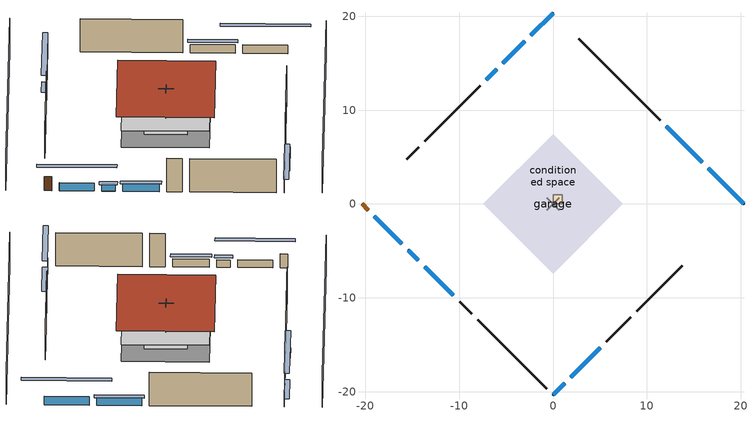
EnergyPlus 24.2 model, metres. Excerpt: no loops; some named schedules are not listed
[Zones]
central ac and furnace airloop ret air zone
 floor adiabatic (AdiabaticConst): 0,0 0,1 1,1 1,0 z0
 wall adiabatic (AdiabaticConst): 0,1 0,0 1,0 1,1 0,1 z0:1
 ceiling adiabatic (AdiabaticConst): 1,0 1,1 0,1 0,0 z1
conditioned space
 floor to garage (Floor1 construction): -3.66,0 0,3.66 3.66,0 0,-3.66 z0
 floor adiabatic (AdiabaticFloorConstruction): -7.45,0 0,7.45 7.45,0 0,-7.45 z2.44
 floor foundation (Slab2 construction): -7.45,0 0,7.45 7.45,0 0,-7.45 z0
 wall outside (AdiabaticWallConstruction 1): -20.35,0 -19.7,-0.65 z0:2.03
 wall outside (AdiabaticWallConstruction): 20.35,0 16.54,3.81 / 15.88,4.47 12.07,8.28 z0:1.22; 0,20.35 -2.35,18 / -3.01,17.34 -5.36,14.99 z0:1.1; 0,-20.35 1.25,-19.1 z0:1.16; 1.9,-18.45 5.03,-15.32 / -13.68,-6.67 -10.61,-9.74 z0:1.19; -19.05,-1.3 -16.11,-4.25 z0:1.13; -15.45,-4.9 -14.34,-6.01 z0:1.07; -6.02,14.33 -7.12,13.23 z0:1.04
 wall outside (Wall3 construction): 11.42,8.93 2.74,17.61 z0:4.88
 wall outside (Wall4 construction): 8.93,-11.42 13.75,-6.6 z0:4.88
 wall outside (Wall7 construction): -8,-12.35 -0.66,-19.69 z0:4.88
 wall outside (Wall8 construction): -7.77,12.58 -13.65,6.7 z0:4.88
 wall to garage (Wall5 construction): -0.65,0.65 0.65,-0.65 z0:4.88
 wall to garage (Wall6 construction): -0.65,-0.65 0.65,0.65 z0:4.88
 window (WindowConstruction): 20.35,0 16.54,3.81 z0:1.22
 window (WindowConstruction 9): 0,20.35 -2.35,18 z0:1.1
 window (WindowConstruction 1): 15.88,4.47 12.07,8.28 z0:1.22
 window (WindowConstruction 2): 0,-20.35 1.25,-19.1 z0:1.16
 window (WindowConstruction 3): 1.9,-18.45 5.03,-15.32 z0:1.19
 window (WindowConstruction 4): -19.05,-1.3 -16.11,-4.24 z0:1.13
 window (WindowConstruction 5): -15.45,-4.9 -14.34,-6.01 z0:1.07
 window (WindowConstruction 6): -13.68,-6.67 -10.61,-9.74 z0:1.19
 window (WindowConstruction 7): -3.01,17.34 -5.36,14.99 z0:1.1
 window (WindowConstruction 8): -6.02,14.33 -7.12,13.23 z0:1.04
 door (Door): -20.35,0 -19.7,-0.65 z0:2.03
 ceiling adiabatic (AdiabaticFloorConstruction): 0,-7.45 7.45,0 0,7.45 -7.45,0 z2.44
 roof outside (Roof1 construction): 0,8.3 -8.3,0 0,-8.3 8.3,0 z4.88
garage
 floor foundation (Slab1 construction): -3.66,0 0,3.66 3.66,0 0,-3.66 z0
 wall outside (Wall1 construction): 5.69,-14.66 8.28,-12.07 z0:4.88
 wall outside (Wall2 construction): -9.95,-10.4 -8.66,-11.69 z0:4.88
 wall outside (Wall9 construction): -14.31,6.04 -15.6,4.75 z0:4.88
shading: 3.23,-23.58 23.58,-3.23 / -3.23,23.58 -23.58,3.23 z0:4.88; 14.6,5.75 22.29,-1.94 22.72,-1.51 15.03,6.18 z3.96; -2.57,17.78 0.22,20.57 -0.22,21 -3,18.21 z1.4; 11.86,8.49 16.1,4.25 16.53,4.68 12.29,8.92 z1.52; 3.19,-17.16 -1.94,-22.29 -1.51,-22.72 3.62,-17.59 z3.9; 5.25,-15.1 1.69,-18.66 2.12,-19.09 5.68,-15.53 z1.49; -14.17,-6.18 -20.99,0.64 -21.42,0.21 -14.6,-6.62 z3.87; -14.12,-6.23 -15.66,-4.69 -16.1,-5.12 -14.56,-6.66 z1.37; -10.4,-9.96 -13.9,-6.45 -14.33,-6.88 -10.83,-10.39 z1.49; -7.3,13.05 -1.07,19.28 -1.5,19.71 -7.73,13.48 z3.84; -7.33,13.02 -5.8,14.55 -6.24,14.98 -7.76,13.45 z1.34
[Building]
Building 1: Terrain=Suburbs
[Site:Location]
Portland Intl Arpt_OR: Latitude {deg}=45.59; Longitude {deg}=-122.6; Time Zone {hr}=-8; Elevation {m}=33; Keep Site Location Information=Yes
[Site:GroundTemperature:Shallow]
10.2558, 8.96328, 8.85977, 9.47314, 11.9355, 14.3863, 16.5111, 17.8571, 17.9714, 16.8767, 14.8061, 12.4304
[Site:WaterMainsTemperature]
Calculation Method=Schedule; Temperature Schedule=mains temperature schedule
[Material] Roughness=Rough; Thermal Absorptance=0.9
Name | Thickness {m} | Conductivity {W/m-K} | Density {kg/m3} | Specific Heat {J/kg-K} | Solar Absorptance | Visible Absorptance
asbestos siding | 0.00635 | 0.60585 | 1899.972 | 1004.88 | 0.7 | 0.7
asphalt or fiberglass shingles | 0.00635 | 0.162714 | 1121.4 | 1465.45 | 0.85 | 0.85
concrete 4.0 in. | 0.1016 | 1.803125 | 2242.8 | 837.4 | 0.7 | 0.7
door material | 0.04445 | 0.0612267 | 512.64 | 1214.23 | 0.7 | 0.7
floor covering | 0.0127 | 0.0433444 | 54.468 | 1339.84 | 0.6 | 0.6
floor covering 1 | 0.0127 | 0.0450781 | 54.468 | 1339.84 | 0.9 | 0.9
floor rigid ins; wall rigid ins | 0.512978 | 0.029427 | 32.04 | 1214.23 | 0.7 | 0.7
floor stud and cavity | 0.1397 | 0.923637 | 92.3553 | 1139.71 | 0.7 | 0.7
floor stud and cavity 1 | 0.1397 | 1.75129 | 37.0049 | 1207.88 | 0.7 | 0.7
furniture material conditioned space 1; furniture material garage 1 | 0.1524 | 0.115458 | 640.8 | 1214.23 | 0.6 | 0.6
gypsum board | 0.0127 | 0.160291 | 801 | 837.4 | 0.6 | 0.6
osb sheathing 0.5 in.; osb sheathing 0.5 in. 1; osb sheathing 0.5 in. 2 | 0.0127 | 0.115458 | 512.64 | 1214.23 | 0.7 | 0.7
osb sheathing 0.75 in. | 0.01905 | 0.115458 | 512.64 | 1214.23 | 0.7 | 0.7
roof rigid ins | 0.103632 | 0.029427 | 32.04 | 1214.23 | 0.7 | 0.7
roof stud and cavity | 0.2032 | 0.161866 | 78.34581 | 1123.46 | 0.7 | 0.7
wall stud and cavity | 0.1397 | 0.325315 | 139.0536 | 1170.24 | 0.6 | 0.6
wall stud and cavity 1 | 0.1397 | 0.398917 | 139.0536 | 1170.24 | 0.7 | 0.7
wall stud and cavity 2 | 0.1397 | 0.506836 | 139.0536 | 1170.24 | 0.7 | 0.7
wall stud and cavity 3 | 0.0889 | 0.380278 | 52.3479 | 1209.89 | 0.7 | 0.7
wall stud and cavity 4 | 0.0889 | 0.391764 | 83.0341 | 1211.67 | 0.7 | 0.7
wood siding; wood siding 1 | 0.0254 | 0.102417 | 544.68 | 1172.36 | 0.7 | 0.7
[Material:NoMass]
Adiabatic: Roughness=Rough; Thermal Resistance {m2-K/W}=176.1; Thermal Absorptance=0.9; Solar Absorptance=0.7; Visible Absorptance=0.7
[WindowMaterial:SimpleGlazingSystem]
WindowMaterial: U-Factor {W/m2-K}=2.15764; Solar Heat Gain Coefficient=0.44
[Construction]
AdiabaticConst: Adiabatic
AdiabaticFloorConstruction: floor stud and cavity 1, floor rigid ins, osb sheathing 0.75 in., floor covering
AdiabaticWallConstruction: wood siding, wall rigid ins, wall stud and cavity 3, gypsum board
AdiabaticWallConstruction 1: wood siding 1, wall rigid ins, wall stud and cavity 3, gypsum board
Door: door material
Floor1 construction: floor stud and cavity, osb sheathing 0.75 in., floor covering
furniture construction conditioned space 1: furniture material conditioned space 1
furniture construction garage 1: furniture material garage 1
PartitionWallConstruction: gypsum board, wall stud and cavity 4, gypsum board
Roof1 construction: asphalt or fiberglass shingles, roof rigid ins, osb sheathing 0.75 in., roof stud and cavity, gypsum board
Slab1 construction: concrete 4.0 in.
Slab2 construction: concrete 4.0 in., floor covering 1
Wall1 construction; Wall2 construction; Wall9 construction: asbestos siding, osb sheathing 0.5 in., wall stud and cavity
Wall3 construction; Wall4 construction; Wall7 construction; Wall8 construction: asbestos siding, osb sheathing 0.5 in., wall stud and cavity 1, gypsum board
Wall5 construction: osb sheathing 0.5 in. 1, wall stud and cavity 2, gypsum board
Wall6 construction: osb sheathing 0.5 in. 2, wall stud and cavity 2, gypsum board
WindowConstruction; WindowConstruction 1; WindowConstruction 2; WindowConstruction 3; WindowConstruction 4; WindowConstruction 5; WindowConstruction 6; WindowConstruction 7; WindowConstruction 8; WindowConstruction 9: WindowMaterial
[Zone] Multiplier=1
Name | Volume {m3} | Part of Total Floor Area
central ac and furnace airloop ret air zone | 1 | No
conditioned space | 606.66 | Yes
garage | 65.242 | Yes
[Space]
Name | Zone | Space Type | Volume {m3}
central ac and furnace airloop ret air space | central ac and furnace airloop ret air zone | Plenum Space Type
conditioned space 1 | conditioned space |  | 606.66
garage 1 | garage |  | 65.242
[SpaceList]
Plenum Space Type: central ac and furnace airloop ret air space
[OtherEquipment] Design Level Calculation Method=EquipmentLevel
Name | Fuel Type | Zone or ZoneList or Space or SpaceList | Schedule | Design Level {W} | Fraction Latent | Fraction Radiant | Fraction Lost
central ac and furnace airloop_0 RetCondToRP; central ac and furnace airloop_0 RetSensLkToRP | None | central ac and furnace airloop ret air space | Always On Discrete | 0 | 0 | 0 | 0
central ac and furnace airloop_0 RetLatLkToRP | None | central ac and furnace airloop ret air space | Always On Discrete | 0 | 1 | 0 | 0
central ac and furnace airloop_0 SupCondToLv; central ac and furnace airloop_0 SupSensLkToCond; mech vent house fan sensible load; water heater sens | None | conditioned space 1 | Always On Discrete | 0 | 0 | 0 | 0
central ac and furnace airloop_0 SupLatLkToCond; mech vent house fan latent load; water heater lat | None | conditioned space 1 | Always On Discrete | 0 | 1 | 0 | 0
clothes dryer 1 | Electricity | conditioned space 1 | clothes_dryer | 0 | 0.015 | 0.081 | 0.85
cooking range 1 | Electricity | conditioned space 1 | cooking_range | 0 | 0.08 | 0.432 | 0.2
general water use latent | None | conditioned space 1 | general water use schedule | 173.399 | 1 | 0 | 0
general water use sensible | None | conditioned space 1 | general water use schedule | -170.892 | 0 | 0.6 | 0
water heater energy adjustment1 | Electricity | conditioned space 1 | Always On Discrete | 0.01 | 0 | 0 | 1
central ac and furnace airloop_0 RetCondToDZ; central ac and furnace airloop_0 SupCondToDZ; central ac and furnace airloop_0 SupSensLkToDZ | None | garage 1 | Always On Discrete | 0 | 0 | 0 | 0
central ac and furnace airloop_0 SupLatLkToDZ | None | garage 1 | Always On Discrete | 0 | 1 | 0 | 0
[SurfaceProperty:ExposedFoundationPerimeter] Exposed Perimeter Calculation Method=TotalExposedPerimeter
Name | Total Exposed Perimeter {m}
Slab2 | 39.22776
Slab1 | 14.6304
[SurfaceProperty:IncidentSolarMultiplier] Incident Solar Multiplier=1; Incident Solar Multiplier Schedule=trans schedule winter=0.85 summer=0.7
Window1; Window10; Window2; Window3; Window4; Window5; Window6; Window7; Window8; Window9
[InternalMass]
Name | Construction | Zone or ZoneList | Space or SpaceList | Surface Area {m2}
furniture mass conditioned space 1 | furniture construction conditioned space 1 | conditioned space | conditioned space 1 | 99.51774
partition wall mass | PartitionWallConstruction | conditioned space | conditioned space 1 | 248.794
furniture mass garage 1 | furniture construction garage 1 | garage | garage 1 | 2.67561
[Lights] Design Level Calculation Method=LightingLevel; Return Air Fraction=0; Fraction Radiant=0.6; Fraction Visible=0.2; Fraction Replaceable=1
Name | Zone or ZoneList or Space or SpaceList | Schedule | Lighting Level {W}
interior lighting | conditioned space 1 | lighting_interior | 1456.37
garage lighting | garage 1 | lighting_garage | 52.257
[People]
occupants: Zone or ZoneList or Space or SpaceList=conditioned space 1; Number of People Schedule=occupants; Number of People Calculation Method=People; Number of People=9; Fraction Radiant=0.314171; Sensible Heat Fraction=0.56303; Activity Level Schedule=occupants activity schedule; Carbon Dioxide Generation Rate {m3/s-W}=0; Enable ASHRAE 55 Comfort Warnings=No; Mean Radiant Temperature Calculation Type=EnclosureAveraged
[ElectricEquipment] Design Level Calculation Method=EquipmentLevel
Name | Zone or ZoneList or Space or SpaceList | Schedule | Design Level {W} | Fraction Latent | Fraction Radiant | Fraction Lost
ceiling fan | conditioned space 1 | ceiling_fan | 17.6112 | 0 | 0.558 | 0
clothes dryer | conditioned space 1 | clothes_dryer | 3742.11 | 0.015 | 0.081 | 0.85
clothes washer | conditioned space 1 | clothes_washer | 599.692 | 0.03 | 0.162 | 0.7
cooking range | conditioned space 1 | cooking_range | 1389.11 | 0.08 | 0.432 | 0.2
dishwasher | conditioned space 1 | dishwasher | 503.337 | 0.3 | 0.18 | 0.4
fridge | conditioned space 1 | fridge schedule | 51.9007 | 0 | 0.6 | 0
mech vent bath fan 0 | conditioned space 1 | mech vent bath fan 0 schedule | 45 | 0 | 0 | 1
mech vent house fan | conditioned space 1 | mech vent house fan schedule | 0 | 0 | 0 | 1
mech vent house fan cfis | conditioned space 1 | mech vent house fan cfis schedule | 0 | 0 | 0 | 0
mech vent range fan 0 | conditioned space 1 | mech vent range fan 0 schedule | 30 | 0 | 0 | 1
misc plug loads | conditioned space 1 | plug_loads_other | 1329.89 | 0.021 | 0.558 | 0.049
misc tv | conditioned space 1 | plug_loads_tv | 1723.16 | 0 | 0.6 | 0
whole house fan | conditioned space 1 | Always On Discrete | 0 | 0 | 0 | 1
fridge 1 | garage 1 | fridge schedule 1 | 80.4475 | 0 | 0.6 | 0
[ZoneInfiltration:DesignFlowRate] Schedule=Always On Discrete; Design Flow Rate Calculation Method=Flow/Zone; Design Flow Rate {m3/s}=0
Name | Zone or ZoneList or Space or SpaceList
infil flow; natural vent flow; whole house fan flow | conditioned space 1
garage 1 duct leakage imbalance infil flow | garage 1
[ZoneMixing] Schedule=Always On Continuous; Design Flow Rate Calculation Method=Flow/Zone; Design Flow Rate {m3/s}=0
Name | Zone or Space | Source Zone or Space
central ac and furnace airloop_0 ZoneMixDZToCond mix | conditioned space | garage
central ac and furnace airloop_0 ZoneMixCondToDZ mix | garage | conditioned space
[ZoneInfiltration:EffectiveLeakageArea]
infil garage 1: Zone or Space=garage 1; Schedule=Always On Discrete; Effective Air Leakage Area {cm2}=271.837; Stack Coefficient=0.000129147; Wind Coefficient=4.38083e-05
[AvailabilityManager:Scheduled]
central ac and furnace airloop Availability Manager: Schedule=Always On Discrete
[AirLoopHVAC:ReturnPlenum]
Air Loop HVAC Return Plenum 1: Zone=central ac and furnace airloop ret air zone
[WaterUse:Equipment]
dishwasher: Peak Flow Rate {m3/s}=5.38172e-06; Flow Rate Fraction Schedule=hot_water_dishwasher
[Foundation:Kiva] Wall Height Above Grade {m}=0.1016; Wall Depth Below Slab {m}=0.2032
Name | Initial Indoor Air Temperature {C}
Foundation Kiva 1 | 13.4258
Foundation Kiva 2 | 21.1111
[Foundation:Kiva:Settings]
Soil Conductivity {W/m-K}=1.3848; Soil Density {kg/m3}=1842.3; Soil Specific Heat {J/kg-K}=418.7; Ground Solar Absorptivity=0.9; Ground Thermal Absorptivity=0.9; Ground Surface Roughness {m}=0.03; Far-Field Width {m}=40; Deep-Ground Boundary Condition=ZeroFlux; Deep-Ground Depth {m}=40; Minimum Cell Dimension {m}=0.2; Maximum Cell Growth Coefficient=3; Simulation Timestep=Timestep
[Exterior:Lights]
exterior lighting: Schedule=exterior lighting schedule; Design Level {W}=53.829
[EnergyManagementSystem:GlobalVariable]
central_ac_and_furnace_airloop_0_DuctImbalLkExhFanEquivCond
central_ac_and_furnace_airloop_0_DuctImbalLkExhFanEquivDZ
central_ac_and_furnace_airloop_0_DuctImbalLkSupFanEquivCond
central_ac_and_furnace_airloop_0_DuctImbalLkSupFanEquivDZ
central_ac_and_furnace_airloop_0_DZ_T
central_ac_and_furnace_airloop_0_DZ_W
central_ac_and_furnace_airloop_0_RetCondToDZ
central_ac_and_furnace_airloop_0_RetCondToRP
central_ac_and_furnace_airloop_0_RetLatLkToRP
central_ac_and_furnace_airloop_0_RetSensLkToRP
central_ac_and_furnace_airloop_0_SupCondToDZ
central_ac_and_furnace_airloop_0_SupCondToLv
central_ac_and_furnace_airloop_0_SupLatLkToCond
central_ac_and_furnace_airloop_0_SupLatLkToDZ
central_ac_and_furnace_airloop_0_SupSensLkToCond
central_ac_and_furnace_airloop_0_SupSensLkToDZ
central_ac_and_furnace_airloop_0_ZoneMixCondToDZ
central_ac_and_furnace_airloop_0_ZoneMixDZToCond
central_ac_and_furnace_airloop_AH_MFR
central_ac_and_furnace_airloop_AH_Tout
central_ac_and_furnace_airloop_AH_VFR
central_ac_and_furnace_airloop_AH_Wout
central_ac_and_furnace_airloop_Fan_RTF
central_ac_and_furnace_airloop_RA_T
central_ac_and_furnace_airloop_Ra_W
infil_program_Qfan
infil_program_Qinf
natural_vent_program_Qnv
natural_vent_program_Qwhf
[EnergyManagementSystem:Sensor]
Name | Output:Variable or Output:Meter Index Key | Output:Variable or Output:Meter
airflow_gain | infil flow | Infiltration Sensible Heat Gain Energy
airflow_gain_1 | natural vent flow | Infiltration Sensible Heat Gain Energy
airflow_gain_2 | whole house fan flow | Infiltration Sensible Heat Gain Energy
airflow_loss | infil flow | Infiltration Sensible Heat Loss Energy
airflow_loss_1 | natural vent flow | Infiltration Sensible Heat Loss Energy
airflow_loss_2 | whole house fan flow | Infiltration Sensible Heat Loss Energy
central_ac_and_furnace_airloop_0_DZ_T_s | garage | Zone Air Temperature
central_ac_and_furnace_airloop_0_DZ_W_s | garage | Zone Mean Air Humidity Ratio
central_ac_and_furnace_airloop_AH_MFR_s | Node 5 | System Node Mass Flow Rate
central_ac_and_furnace_airloop_AH_Tout_s | Node 5 | System Node Temperature
central_ac_and_furnace_airloop_AH_VFR_s | Node 5 | System Node Current Density Volume Flow Rate
central_ac_and_furnace_airloop_AH_Wout_s | Node 5 | System Node Humidity Ratio
central_ac_and_furnace_airloop_RA_T_s | Node 8 | System Node Temperature
central_ac_and_furnace_airloop_Ra_W_s | Node 8 | System Node Humidity Ratio
clg_load_cond |  | Cooling:EnergyTransfer:Zone:CONDITIONED SPACE
clg_load_duct |  | Cooling:EnergyTransfer:Zone:CENTRAL AC AND FURNACE AIRLOOP RET AIR ZONE
clg_sp_s; clg_sp_s_1 | cooling setpoint | Schedule Value
clothes_dryer_exhaust_0_sch_s | clothes_dryer | Schedule Value
cool_season | cooling season schedule | Schedule Value
ducts_conv | central ac and furnace airloop_0 RetCondToRP | Other Equipment Convective Heating Energy
ducts_conv_1 | central ac and furnace airloop_0 RetLatLkToRP | Other Equipment Convective Heating Energy
ducts_conv_2 | central ac and furnace airloop_0 RetSensLkToRP | Other Equipment Convective Heating Energy
ducts_conv_3 | central ac and furnace airloop_0 SupCondToLv | Other Equipment Convective Heating Energy
ducts_conv_4 | central ac and furnace airloop_0 SupLatLkToCond | Other Equipment Convective Heating Energy
ducts_conv_5 | central ac and furnace airloop_0 SupSensLkToCond | Other Equipment Convective Heating Energy
ducts_rad | central ac and furnace airloop_0 RetCondToRP | Other Equipment Radiant Heating Energy
ducts_rad_1 | central ac and furnace airloop_0 RetLatLkToRP | Other Equipment Radiant Heating Energy
ducts_rad_2 | central ac and furnace airloop_0 RetSensLkToRP | Other Equipment Radiant Heating Energy
ducts_rad_3 | central ac and furnace airloop_0 SupCondToLv | Other Equipment Radiant Heating Energy
ducts_rad_4 | central ac and furnace airloop_0 SupLatLkToCond | Other Equipment Radiant Heating Energy
ducts_rad_5 | central ac and furnace airloop_0 SupSensLkToCond | Other Equipment Radiant Heating Energy
fridge_tin_s_1 | garage | Zone Mean Air Temperature
htg_load_cond |  | Heating:EnergyTransfer:Zone:CONDITIONED SPACE
htg_load_duct |  | Heating:EnergyTransfer:Zone:CENTRAL AC AND FURNACE AIRLOOP RET AIR ZONE
htg_sp_s; htg_sp_s_1 | heating setpoint | Schedule Value
ig_ee_conv | ceiling fan | Electric Equipment Convective Heating Energy
ig_ee_conv_1 | clothes dryer | Electric Equipment Convective Heating Energy
ig_ee_conv_3 | cooking range | Electric Equipment Convective Heating Energy
ig_ee_conv_4 | dishwasher | Electric Equipment Convective Heating Energy
ig_ee_conv_5 | fridge | Electric Equipment Convective Heating Energy
ig_ee_conv_6 | misc plug loads | Electric Equipment Convective Heating Energy
ig_ee_conv_7 | misc tv | Electric Equipment Convective Heating Energy
ig_ee_conv_8 | whole house fan | Electric Equipment Convective Heating Energy
ig_ee_rad | ceiling fan | Electric Equipment Radiant Heating Energy
ig_ee_rad_1 | clothes dryer | Electric Equipment Radiant Heating Energy
ig_ee_rad_3 | cooking range | Electric Equipment Radiant Heating Energy
ig_ee_rad_4 | dishwasher | Electric Equipment Radiant Heating Energy
ig_ee_rad_5 | fridge | Electric Equipment Radiant Heating Energy
ig_ee_rad_6 | misc plug loads | Electric Equipment Radiant Heating Energy
ig_ee_rad_7 | misc tv | Electric Equipment Radiant Heating Energy
ig_ee_rad_8 | whole house fan | Electric Equipment Radiant Heating Energy
ig_lgt_conv | interior lighting | Lights Convective Heating Energy
ig_lgt_rad | interior lighting | Lights Radiant Heating Energy
ig_lgt_vis | interior lighting | Lights Visible Radiation Heating Energy
ig_oe_conv | clothes dryer 1 | Other Equipment Convective Heating Energy
ig_oe_conv_1 | cooking range 1 | Other Equipment Convective Heating Energy
ig_oe_conv_2 | general water use latent | Other Equipment Convective Heating Energy
ig_oe_conv_3 | general water use sensible | Other Equipment Convective Heating Energy
ig_oe_conv_4 | water heater energy adjustment1 | Other Equipment Convective Heating Energy
ig_oe_conv_5 | water heater lat | Other Equipment Convective Heating Energy
ig_oe_conv_6 | water heater sens | Other Equipment Convective Heating Energy
ig_oe_rad | clothes dryer 1 | Other Equipment Radiant Heating Energy
ig_oe_rad_1 | cooking range 1 | Other Equipment Radiant Heating Energy
ig_oe_rad_2 | general water use latent | Other Equipment Radiant Heating Energy
ig_oe_rad_3 | general water use sensible | Other Equipment Radiant Heating Energy
ig_oe_rad_4 | water heater energy adjustment1 | Other Equipment Radiant Heating Energy
ig_oe_rad_5 | water heater lat | Other Equipment Radiant Heating Energy
ig_oe_rad_6 | water heater sens | Other Equipment Radiant Heating Energy
ig_ppl_conv | occupants | People Convective Heating Energy
ig_ppl_rad | occupants | People Radiant Heating Energy
im_conv | furniture mass conditioned space 1 | Surface Inside Face Convection Heat Gain Energy
im_conv_1 | partition wall mass | Surface Inside Face Convection Heat Gain Energy
im_ig | furniture mass conditioned space 1 | Surface Inside Face Internal Gains Radiation Heat Gain Energy
im_ig_1 | partition wall mass | Surface Inside Face Internal Gains Radiation Heat Gain Energy
im_lgt | furniture mass conditioned space 1 | Surface Inside Face Lights Radiation Heat Gain Energy
im_lgt_1 | partition wall mass | Surface Inside Face Lights Radiation Heat Gain Energy
im_sol | furniture mass conditioned space 1 | Surface Inside Face Solar Radiation Heat Gain Energy
im_sol_1 | partition wall mass | Surface Inside Face Solar Radiation Heat Gain Energy
im_surf | furniture mass conditioned space 1 | Surface Inside Face Net Surface Thermal Radiation Heat Gain Energy
im_surf_1 | partition wall mass | Surface Inside Face Net Surface Thermal Radiation Heat Gain Energy
mech_vent_bath_fan_0_sch_s | mech vent bath fan 0 schedule | Schedule Value
mech_vent_range_fan_0_sch_s | mech vent range fan 0 schedule | Schedule Value
mv_conv | mech vent bath fan 0 | Electric Equipment Convective Heating Energy
mv_conv_1 | mech vent house fan | Electric Equipment Convective Heating Energy
mv_conv_2 | mech vent house fan cfis | Electric Equipment Convective Heating Energy
mv_conv_3 | mech vent range fan 0 | Electric Equipment Convective Heating Energy
mv_conv_4 | mech vent house fan latent load | Other Equipment Convective Heating Energy
mv_conv_5 | mech vent house fan sensible load | Other Equipment Convective Heating Energy
mv_rad | mech vent bath fan 0 | Electric Equipment Radiant Heating Energy
mv_rad_1 | mech vent house fan | Electric Equipment Radiant Heating Energy
mv_rad_2 | mech vent house fan cfis | Electric Equipment Radiant Heating Energy
mv_rad_3 | mech vent range fan 0 | Electric Equipment Radiant Heating Energy
mv_rad_4 | mech vent house fan latent load | Other Equipment Radiant Heating Energy
mv_rad_5 | mech vent house fan sensible load | Other Equipment Radiant Heating Energy
natural_vent_s | natural vent schedule | Schedule Value
out_pb_s |  | Site Outdoor Air Barometric Pressure
out_wt_s |  | Site Outdoor Air Humidity Ratio
site_vw_s |  | Site Wind Speed
ss_back_out | Window1 | Surface Window Shortwave from Zone Back Out Window Heat Transfer Rate
ss_back_out_1 | Window10 | Surface Window Shortwave from Zone Back Out Window Heat Transfer Rate
ss_back_out_2 | Window2 | Surface Window Shortwave from Zone Back Out Window Heat Transfer Rate
ss_back_out_3 | Window3 | Surface Window Shortwave from Zone Back Out Window Heat Transfer Rate
ss_back_out_4 | Window4 | Surface Window Shortwave from Zone Back Out Window Heat Transfer Rate
ss_back_out_5 | Window5 | Surface Window Shortwave from Zone Back Out Window Heat Transfer Rate
ss_back_out_6 | Window6 | Surface Window Shortwave from Zone Back Out Window Heat Transfer Rate
ss_back_out_7 | Window7 | Surface Window Shortwave from Zone Back Out Window Heat Transfer Rate
ss_back_out_8 | Window8 | Surface Window Shortwave from Zone Back Out Window Heat Transfer Rate
ss_back_out_9 | Window9 | Surface Window Shortwave from Zone Back Out Window Heat Transfer Rate
ss_conv | Door1 | Surface Inside Face Convection Heat Gain Energy
ss_conv_1 | Window1 | Surface Inside Face Convection Heat Gain Energy
ss_conv_10 | Window9 | Surface Inside Face Convection Heat Gain Energy
ss_conv_2 | Window10 | Surface Inside Face Convection Heat Gain Energy
ss_conv_3 | Window2 | Surface Inside Face Convection Heat Gain Energy
ss_conv_4 | Window3 | Surface Inside Face Convection Heat Gain Energy
ss_conv_5 | Window4 | Surface Inside Face Convection Heat Gain Energy
ss_conv_6 | Window5 | Surface Inside Face Convection Heat Gain Energy
ss_conv_7 | Window6 | Surface Inside Face Convection Heat Gain Energy
ss_conv_8 | Window7 | Surface Inside Face Convection Heat Gain Energy
ss_conv_9 | Window8 | Surface Inside Face Convection Heat Gain Energy
ss_ig | Door1 | Surface Inside Face Internal Gains Radiation Heat Gain Energy
ss_ig_1 | Window1 | Surface Inside Face Internal Gains Radiation Heat Gain Energy
ss_ig_10 | Window9 | Surface Inside Face Internal Gains Radiation Heat Gain Energy
ss_ig_2 | Window10 | Surface Inside Face Internal Gains Radiation Heat Gain Energy
ss_ig_3 | Window2 | Surface Inside Face Internal Gains Radiation Heat Gain Energy
